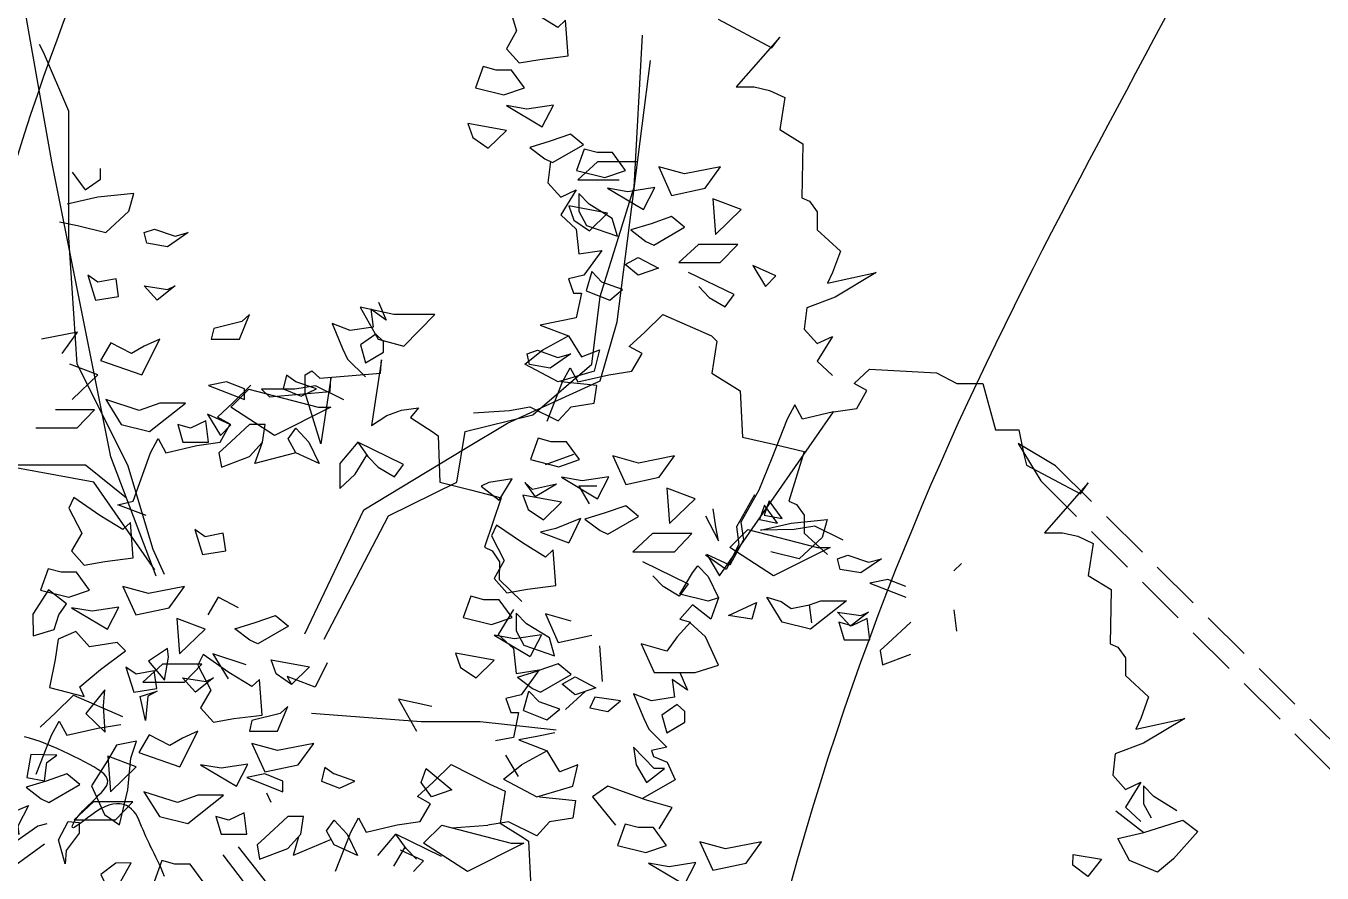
# Model space of a CAD drawing. Header units: metres. Extents: x 10 to 239, y 2 to 253.
# Drawn here: x 28.38 to 34.52, y 114.84 to 118.85 of the extents above; entities that cross this region are included whole.
import ezdxf

# ---------------------------------------------------------------- set-up
doc = ezdxf.new("R2010")
doc.units = ezdxf.units.M
doc.header["$MEASUREMENT"] = 0
doc.linetypes.add('ACAD_ISO02W100', pattern=[15, 12, -3])
for name, color, linetype in [('1', 7, 'Continuous'), ('1gris', 254, 'Continuous'), ('cot200', 9, 'Continuous')]:
    doc.layers.add(name, color=color, linetype=linetype)
doc.layers.add('bloques ARBOLES', color=7, linetype='Continuous', true_color=0xb8d897)

# ---------------------------------------------------------------- blocks, each defined once
blk = doc.blocks.new('ARB5')
blk.add_lwpolyline([(-2927, -5233), (-2911, -5275), (-2894, -5316), (-2877, -5355), (-2859, -5393), (-2841, -5429), (-2824, -5465), (-2806, -5499), (-2789, -5533), (-2773, -5567), (-2757, -5600), (-2741, -5633), (-2727, -5667), (-2713, -5701), (-2699, -5734), (-2686, -5768), (-2672, -5800), (-2657, -5830), (-2640, -5859), (-2621, -5885), (-2599, -5908), (-2575, -5927), (-2547, -5943), (-2517, -5954), (-2484, -5960), (-2449, -5962), (-2411, -5958), (-2372, -5948), (-2330, -5931), (-2287, -5909), (-2243, -5882), (-2200, -5852), (-2158, -5821), (-2120, -5791), (-2085, -5765), (-2056, -5743), (-2033, -5728), (-2017, -5722), (-2008, -5723), (-2005, -5732), (-2008, -5745), (-2017, -5764), (-2029, -5786), (-2046, -5811), (-2066, -5837), (-2088, -5864), (-2113, -5891), (-2139, -5918), (-2166, -5945), (-2194, -5972), (-2221, -5998), (-2248, -6024), (-2273, -6050), (-2297, -6074), (-2318, -6098), (-2336, -6121), (-2350, -6143), (-2358, -6166), (-2360, -6188), (-2356, -6211), (-2344, -6234), (-2324, -6257), (-2297, -6281), (-2263, -6305), (-2223, -6329), (-2178, -6354), (-2129, -6380), (-2077, -6406), (-2023, -6432), (-1968, -6459), (-1911, -6486), (-1855, -6512), (-1798, -6537), (-1741, -6560), (-1686, -6582), (-1632, -6601), (-1579, -6616), (-1529, -6629)])
blk = doc.blocks.new('ARBOL22')
for points in [[(-0.0949, 0.3639), (-0.2008, 0.6417), (-0.3384, 1.3293), (-0.3973, 1.6633), (-0.3973, 1.9973)], [(0.8453, 1.8594), (0.8394, 1.9008), (0.794, 1.8588), (0.764, 1.7842), (0.722, 1.7097), (0.7444, 1.6342), (0.7205, 1.5928), (0.7505, 1.5596), (0.7984, 1.568), (0.8643, 1.5762), (0.8582, 1.6591), (0.8402, 1.6424), (0.7864, 1.6755)], [(1.2136, 1.6613), (1.3393, 1.5951), (1.3574, 1.62), (1.2555, 1.504), (1.2975, 1.504), (1.3334, 1.4958), (1.3693, 1.4791), (1.3574, 1.4047), (1.4113, 1.3714), (1.4085, 1.2454), (1.4267, 1.2372), (1.4446, 1.2123), (1.4446, 1.171), (1.4985, 1.1212), (1.4805, 1.0715), (1.4685, 1.0466), (1.5823, 1.0715), (1.4864, 1.0135), (1.4206, 0.9886), (1.4146, 0.9391), (1.4446, 0.906), (1.4805, 0.9224), (1.4446, 0.8645), (1.4805, 0.8314)], [(-0.0758, 0.3679), (-0.1025, 0.4256), (-0.1615, 0.6221), (-0.2794, 0.8578), (-0.299, 1.1525), (-0.299, 1.4472), (-0.358, 1.5847), (-0.3671, 1.6028)], [(0.2961, 0.2167), (0.4461, 0.5042), (0.6051, 0.5828), (0.6248, 0.7006), (0.782, 0.7399), (0.9196, 0.8578), (0.9393, 1.015), (1.0179, 1.2704), (1.0375, 1.624)], [(0.2513, 0.2291), (0.3889, 0.5182), (0.6248, 0.6613), (0.7231, 0.7203), (0.9393, 0.8185), (0.9786, 0.956), (1.0565, 1.565)], [(0.8234, 1.3299), (0.8175, 1.2803), (0.8475, 1.2472), (0.8834, 1.2637), (0.8475, 1.2057), (0.8834, 1.1726), (0.8893, 1.1146), (0.9432, 1.1229), (0.9013, 1.0649), (0.8654, 1.0567), (0.8773, 1.0235), (0.8954, 1.0235), (0.8834, 0.9656), (0.8414, 0.9573), (0.7996, 0.9489), (0.8654, 0.9241), (0.8954, 0.8745), (0.9372, 0.891), (0.9252, 0.8414), (0.8414, 0.8165), (0.7636, 0.8578), (0.8055, 0.891), (0.8654, 0.9241)], [(1.0241, 1.3291), (0.9326, 1.3291), (0.887, 1.287), (0.9835, 1.287)], [(-0.2907, 1.3052), (-0.2607, 1.2637)], [(-0.2248, 1.2886), (-0.2248, 1.3134)], [(-0.2607, 1.2637), (-0.2248, 1.2886)], [(-0.2307, 1.2472), (-0.3025, 1.2306)], [(-0.1469, 1.2555), (-0.2307, 1.2472)], [(-0.1589, 1.214), (-0.1469, 1.2555)], [(-0.2127, 1.1644), (-0.1589, 1.214)], [(-0.3206, 1.1892), (-0.2786, 1.1808)], [(-0.2786, 1.1808), (-0.2127, 1.1644)], [(-0.1641, 0.5456), (-0.2597, 0.6221), (-0.4563, 0.6221), (-0.5546, 0.7989), (-0.6332, 1.0346), (-0.6725, 1.1721)], [(-0.1228, 1.1644), (-0.0989, 1.1726)], [(-0.1169, 1.1395), (-0.1228, 1.1644)], [(-0.0989, 1.1726), (-0.051, 1.156)], [(-0.021, 1.1644), (-0.069, 1.1313)], [(-0.051, 1.156), (-0.021, 1.1644)], [(-0.069, 1.1313), (-0.1169, 1.1395)], [(1.3483, 1.0632), (1.2944, 1.0879), (1.3244, 1.0383)], [(-0.2307, 1.0484), (-0.2547, 1.0649)], [(-0.2547, 1.0649), (-0.2366, 1.0069)], [(1.1686, 1.0383), (1.1926, 1.0134), (1.2304, 0.991), (1.2511, 1.0198), (1.1447, 1.0714)], [(1.3244, 1.0383), (1.3483, 1.0632)], [(-0.0985, 0.3784), (-0.2401, 0.5828), (-0.4563, 0.6221), (-0.6332, 0.8382), (-0.7511, 1.0543)], [(-0.1887, 1.0567), (-0.2307, 1.0484)], [(-0.1828, 1.0153), (-0.1887, 1.0567)], [(-0.1228, 1.04), (-0.069, 1.0318)], [(-0.093, 1.0069), (-0.1228, 1.04)], [(-0.051, 1.04), (-0.093, 1.0069)], [(-0.069, 1.0318), (-0.051, 1.04)], [(-0.2366, 1.0069), (-0.1828, 1.0153)], [(0.4226, 1.002), (0.4405, 0.9606), (0.4046, 0.9855), (0.4105, 0.944), (0.3567, 0.9358), (0.3148, 0.9522), (0.3387, 0.8942), (0.3507, 0.8695), (0.3926, 0.828)], [(0.8154, 0.7251), (0.8513, 0.8162), (0.8692, 0.8493), (0.8872, 0.8162), (0.959, 0.8328), (1.013, 0.841), (1.0369, 0.8824), (1.0069, 0.899), (1.0428, 0.9321), (1.0848, 0.9736), (1.1987, 0.9239), (1.2109, 0.9113), (1.199, 0.8369), (1.2529, 0.8036), (1.2649, 0.7953), (1.2708, 0.6876), (1.3426, 0.6712), (1.4146, 0.6545), (1.3785, 0.5386), (1.3967, 0.5303), (1.4146, 0.5055), (1.4146, 0.4641), (1.4685, 0.4144)], [(-0.2786, 0.9325), (-0.3625, 0.9158)], [(-0.3145, 0.8827), (-0.2786, 0.9325)], [(-0.2007, 0.9076), (-0.2248, 0.8661)], [(-0.1528, 0.8827), (-0.2007, 0.9076)], [(-0.1289, 0.833), (-0.0869, 0.9158)], [(-0.0869, 0.9158), (-0.1228, 0.8994)], [(-0.1228, 0.8994), (-0.1528, 0.8827)], [(-0.2307, 0.833), (-0.2966, 0.8578)], [(-0.2248, 0.8661), (-0.1289, 0.833)], [(0.342, 0.7744), (0.2761, 0.8075), (0.2282, 0.7991), (0.1499, 0.7996), (0.1685, 0.7819), (0.31, 0.7942), (0.3118, 0.8249), (0.2887, 0.6723), (0.2518, 0.7912), (0.2518, 0.8325), (0.2676, 0.8423), (0.2862, 0.8247), (0.4277, 0.837), (0.4295, 0.8677), (0.4065, 0.715), (0.4418, 0.7378), (0.4764, 0.7502), (0.5156, 0.7557), (0.4971, 0.7337), (0.5501, 0.6992), (0.5619, 0.6906), (0.5653, 0.5828), (0.6367, 0.5646), (0.7083, 0.5463), (0.6695, 0.4312), (0.6874, 0.4226), (0.7047, 0.3973), (0.7037, 0.3559), (0.7564, 0.3049)], [(1.4826, 0.7465), (1.5366, 0.7547), (1.5605, 0.7961), (1.5305, 0.8127), (1.5664, 0.8458), (1.7222, 0.8376), (1.7701, 0.8127), (1.8301, 0.8127), (1.8599, 0.705), (1.9139, 0.705), (1.9258, 0.647), (1.9319, 0.6221), (2.0576, 0.5559), (2.0757, 0.5808), (1.9737, 0.4648), (2.0157, 0.4648), (2.0516, 0.4566), (2.0875, 0.44), (2.0757, 0.3655), (2.1295, 0.3323), (2.1268, 0.2063), (2.1449, 0.198), (2.1629, 0.1732), (2.1629, 0.1318), (2.2167, 0.0821), (2.1988, 0.0323), (2.1868, 0.0075), (2.3006, 0.0323), (2.2047, -0.0256), (2.1388, -0.0505), (2.1329, -0.1001), (2.1629, -0.1332), (2.1988, -0.1167), (2.1629, -0.1747), (2.1988, -0.2078)], [(-0.2907, 0.775), (-0.2307, 0.833)], [(0.6437, 0.744), (0.7276, 0.7501), (0.7755, 0.7585), (0.8414, 0.7254), (0.8714, 0.7585), (0.9252, 0.7668), (0.9313, 0.8081), (0.8475, 0.8165)], [(-0.1188, 0.5053), (-0.1846, 0.5302), (-0.1487, 0.5386), (-0.1082, 0.6513), (-0.0903, 0.6844), (-0.0723, 0.6513), (-0.0005, 0.6679), (0.0535, 0.6761), (0.0774, 0.7175), (0.0474, 0.7341), (0.0833, 0.7672), (0.1253, 0.8087)], [(-0.1348, 0.7501), (-0.2127, 0.775)], [(-0.2127, 0.775), (-0.1768, 0.717)], [(-0.0869, 0.7668), (-0.1348, 0.7501)], [(-0.111, 0.7006), (-0.0271, 0.7668)], [(-0.0271, 0.7668), (-0.0869, 0.7668)], [(-0.2386, 0.7516), (-0.33, 0.7516)], [(-0.2791, 0.7094), (-0.2386, 0.7516)], [(0.0208, 0.7254), (-0.0151, 0.7088)], [(0.0269, 0.6757), (0.0208, 0.7254)], [(-0.3756, 0.7094), (-0.2791, 0.7094)], [(-0.1768, 0.717), (-0.111, 0.7006)], [(-0.0451, 0.717), (-0.0331, 0.6757)], [(-0.0151, 0.7088), (-0.0451, 0.717)], [(0.2305, 0.6508), (0.2125, 0.6839), (0.2305, 0.7088), (0.2605, 0.6757), (0.2843, 0.6259), (0.2305, 0.6508), (0.1346, 0.6259), (0.1526, 0.6757), (0.1587, 0.717), (0.1226, 0.717), (0.0687, 0.6674), (0.0508, 0.6508), (0.0567, 0.6177), (0.1226, 0.6426), (0.1526, 0.6757)], [(-0.0331, 0.6757), (0.0269, 0.6757)], [(0.3743, 0.6757), (0.3982, 0.6426), (0.4222, 0.6177), (0.4599, 0.5953), (0.4807, 0.6241), (0.3743, 0.6757), (0.3323, 0.6259), (0.3323, 0.568), (0.3682, 0.6011), (0.3952, 0.6457)], [(0.8117, 0.6235), (0.8775, 0.6483)], [(0.6799, 0.5819), (0.6619, 0.5737)], [(0.6619, 0.5737), (0.7039, 0.5406)], [(0.7339, 0.5903), (0.6799, 0.5819)], [(0.7039, 0.5406), (0.7339, 0.5903)], [(0.7817, 0.5655), (0.7637, 0.5819)], [(0.7637, 0.5819), (0.7878, 0.5488)], [(0.8374, 0.5782), (0.7817, 0.5655)], [(0.8374, 0.5782), (0.7878, 0.5488)], [(0.9316, 0.5737), (0.8896, 0.5737)], [(0.8896, 0.5737), (0.9135, 0.5324)], [(1.2983, 0.5535), (1.2563, 0.479), (1.2624, 0.4375), (1.2324, 0.3795), (1.1844, 0.4128)], [(1.2083, 0.479), (1.2024, 0.5204)], [(0.893, 0.4981), (0.8357, 0.4744)], [(0.893, 0.4981), (0.8657, 0.4411)], [(1.1844, 0.5039), (1.2144, 0.4459)], [(1.5048, 0.4474), (1.4389, 0.4805), (1.391, 0.4721), (1.3125, 0.4705), (1.3843, 0.4871), (1.4681, 0.4954), (1.4561, 0.4539), (1.4023, 0.4043), (1.3364, 0.4207)], [(0.6978, 0.4826), (0.686, 0.4578)], [(0.686, 0.4578), (0.7158, 0.3998)], [(0.7578, 0.4411), (0.6978, 0.4826)], [(0.8357, 0.4744), (0.7998, 0.466)], [(0.7998, 0.466), (0.8657, 0.4411)], [(1.2144, 0.4459), (1.2083, 0.479)], [(0.8117, 0.408), (0.7578, 0.4411)], [(0.8296, 0.4247), (0.8117, 0.408)], [(0.8357, 0.3418), (0.8296, 0.4247)], [(0.7158, 0.3998), (0.6919, 0.3584)], [(1.0377, 0.3976), (1.1441, 0.3461), (1.1234, 0.3172), (1.0856, 0.3396), (1.0616, 0.3645)], [(1.781, 0.3928), (1.763, 0.3763)], [(1.1665, 0.3879), (1.1904, 0.3631), (1.2144, 0.3133), (1.1904, 0.3051), (1.1245, 0.3216), (1.1545, 0.3713)], [(1.1545, 0.3713), (1.1665, 0.3879)], [(0.6919, 0.3584), (0.7219, 0.3252)], [(0.7219, 0.3252), (0.7698, 0.3336)], [(0.7698, 0.3336), (0.8357, 0.3418)], [(1.6508, 0.3392), (1.6088, 0.3559), (1.567, 0.3475), (1.6508, 0.3144)], [(0.0968, 0.29), (0.0489, 0.3149), (0.0249, 0.2734)], [(0.6381, 0.3169), (0.6201, 0.2672)], [(0.668, 0.3087), (0.6381, 0.3169)], [(0.7039, 0.3087), (0.668, 0.3087)], [(0.7339, 0.2672), (0.7039, 0.3087)], [(1.2144, 0.3133), (1.1965, 0.2636), (1.1545, 0.2969), (1.1245, 0.2636), (1.1497, 0.2567), (1.1186, 0.2222), (1.0945, 0.1891), (1.0347, 0.2056), (1.0647, 0.1394), (1.1604, 0.1394), (1.2144, 0.156), (1.1844, 0.2222), (1.1485, 0.2553)], [(1.4322, 0.2552), (1.4263, 0.2966), (1.4532, 0.3061), (1.513, 0.3061), (1.4291, 0.2399), (1.3633, 0.2564), (1.3274, 0.3144), (1.3603, 0.3048), (1.3843, 0.2883), (1.4263, 0.2966)], [(0.7371, 0.286), (0.7012, 0.228)], [(0.743, 0.2777), (0.743, 0.2362)], [(0.7671, 0.2529), (0.743, 0.2777)], [(0.8117, 0.2756), (0.8416, 0.2092)], [(0.8716, 0.259), (0.8117, 0.2756)], [(1.763, 0.2852), (1.769, 0.2355)], [(0.6201, 0.2672), (0.686, 0.2507)], [(0.686, 0.2507), (0.7339, 0.2672)], [(0.8209, 0.2198), (0.7671, 0.2529)], [(1.6627, 0.2564), (1.6088, 0.2068), (1.5909, 0.1902), (1.5968, 0.1571), (1.6627, 0.1819)], [(0.7398, 0.2176), (0.6919, 0.2258)], [(0.6919, 0.2258), (0.7758, 0.1761)], [(0.7012, 0.228), (0.7371, 0.1949)], [(0.8021, 0.2272), (0.7398, 0.2176)], [(0.743, 0.2362), (0.761, 0.2031)], [(0.8021, 0.2272), (0.7758, 0.1761)], [(0.833, 0.1782), (0.8209, 0.2198)], [(0.8416, 0.2092), (0.9195, 0.2258)], [(0.1148, 0.1574), (0.0369, 0.1823), (0.0728, 0.1243)], [(0.6919, 0.1679), (0.6022, 0.1845)], [(0.6022, 0.1845), (0.614, 0.1512)], [(0.7371, 0.1949), (0.743, 0.1369)], [(0.761, 0.2031), (0.833, 0.1782)], [(0.9375, 0.201), (0.9434, 0.1181)], [(0.3029, 0.1617), (0.2755, 0.1047), (0.2096, 0.1296), (0.2203, 0.111), (0.1844, 0.1357), (0.1725, 0.169), (0.2623, 0.1523), (0.2203, 0.111)], [(0.614, 0.1512), (0.6499, 0.1265)], [(0.6499, 0.1265), (0.6919, 0.1679)], [(0.8416, 0.1596), (0.7937, 0.143)], [(0.8716, 0.1348), (0.8416, 0.1596)], [(0.743, 0.1369), (0.7969, 0.1451)], [(0.7466, 0.1285), (0.7937, 0.143)], [(0.7466, 0.1285), (0.7817, 0.1017)], [(0.7969, 0.1451), (0.7551, 0.0872)], [(0.7998, 0.0933), (0.8716, 0.1348)], [(0.8509, 0.112), (0.8809, 0.1287)], [(0.8809, 0.1287), (0.9288, 0.1038)], [(1.1245, 0.1394), (1.1424, 0.098), (1.1065, 0.1229), (1.1125, 0.0814), (1.0586, 0.0732), (1.0168, 0.0896), (1.0407, 0.0317), (1.0527, 0.007), (1.0945, -0.0345), (1.0586, -0.0428), (1.0635, -0.0563), (1.095, -0.0701), (1.1136, -0.1106), (1.0364, -0.1553)], [(0.7602, 0.0509), (0.773, 0.0956)], [(0.7969, 0.0707), (0.773, 0.0956)], [(0.7817, 0.1017), (0.7998, 0.0933)], [(0.8809, 0.0872), (0.8509, 0.112)], [(0.9041, 0.0947), (0.8584, 0.0526)], [(0.9288, 0.1038), (0.8809, 0.0872)], [(-0.3653, 0.0117), (-0.3294, 0.0448), (-0.2874, 0.0863), (-0.1736, 0.0366)], [(0.4693, 0.0769), (0.5113, 0.0023)], [(0.5472, 0.0602), (0.4693, 0.0769)], [(0.7551, 0.0872), (0.7192, 0.0789)], [(0.7192, 0.0789), (0.731, 0.0458)], [(0.8448, 0.0541), (0.7969, 0.0707)], [(0.8368, 0.0045), (0.6599, 0.0241), (0.5223, 0.0241), (0.2667, 0.0438)], [(0.731, 0.0458), (0.7491, 0.0458)], [(0.7491, 0.0458), (0.7371, -0.0122)], [(0.7602, 0.0509), (0.815, 0.0292)], [(0.815, 0.0292), (0.8448, 0.0541)], [(-0.3749, -0.098), (-0.339, -0.007), (-0.3211, 0.0261)], [(-0.3211, 0.0261), (-0.3031, -0.007)], [(-0.3031, -0.007), (-0.2313, 0.0097)], [(-0.2313, 0.0097), (-0.1773, 0.0179)], [(0.7371, -0.0122), (0.6951, -0.0204)], [(0.7914, -0.0097), (0.7496, -0.0181)], [(0.7496, -0.0181), (0.8155, -0.043)], [(0.8334, -0.0015), (0.7914, -0.0097)], [(0.7491, -0.1032), (0.7192, -0.0537)], [(0.8155, -0.043), (0.7555, -0.0761)], [(0.8454, -0.0925), (0.8155, -0.043)], [(0.2974, -0.0817), (0.2896, -0.1137)], [(0.2974, -0.0817), (0.3196, -0.097)], [(0.3224, -0.3238), (0.3583, -0.2327), (0.3762, -0.1996), (0.3942, -0.2327), (0.466, -0.2161), (0.52, -0.2078), (0.5439, -0.1665), (0.5139, -0.1499), (0.5498, -0.1167), (0.5918, -0.0752), (0.682, -0.1209), (0.7179, -0.1376), (0.706, -0.212), (0.7599, -0.2453), (0.7719, -0.2535), (0.7778, -0.3612), (0.8496, -0.3777), (0.9216, -0.3943), (0.8855, -0.5103), (0.9037, -0.5185), (0.9216, -0.5434), (0.9216, -0.5847), (0.9755, -0.6345)], [(0.5219, -0.1174), (0.534, -0.0843)], [(0.534, -0.0843), (0.5938, -0.1341)], [(0.7137, -0.1092), (0.7555, -0.0761)], [(0.8873, -0.0761), (0.8454, -0.0925)], [(0.8752, -0.1257), (0.8873, -0.0761)], [(0.2896, -0.1137), (0.3316, -0.1302)], [(0.3675, -0.1137), (0.3196, -0.097)], [(0.3316, -0.1302), (0.3675, -0.1137)], [(0.5458, -0.1505), (0.5219, -0.1174)], [(0.7137, -0.1092), (0.7914, -0.1505)], [(0.1727, -0.1638), (0.1623, -0.1417)], [(0.5938, -0.1341), (0.5458, -0.1505)], [(0.7914, -0.1505), (0.8752, -0.1257)], [(0.7975, -0.1505), (0.8813, -0.1589)], [(1.0766, -0.2249), (1.1065, -0.1754), (1.0466, -0.1587), (0.9568, -0.1256), (0.9209, -0.1505), (0.9748, -0.2167)], [(2.2826, -0.1829), (2.2288, -0.1498), (2.2047, -0.125), (2.2047, -0.1665), (2.2227, -0.1996)], [(0.8813, -0.1589), (0.8752, -0.2003)], [(0.3017, -0.2296), (0.3196, -0.2048)], [(0.3196, -0.2048), (0.3496, -0.2379)], [(0.7255, -0.2085), (0.6776, -0.2169)], [(0.7914, -0.2416), (0.7255, -0.2085)], [(0.8214, -0.2085), (0.7914, -0.2416)], [(0.8752, -0.2003), (0.8214, -0.2085)], [(2.1404, -0.1829), (2.2052, -0.2339)], [(-0.3497, -0.2135), (-0.3706, -0.2193), (-0.5363, -0.3345), (-0.5603, -0.4025), (-0.8832, -0.5386), (-1.0617, -0.6423), (-1.205, -0.6077), (-1.4148, -0.6158)], [(0.3196, -0.2627), (0.3017, -0.2296)], [(0.3496, -0.2379), (0.3735, -0.2876)], [(0.4214, -0.2876), (0.4634, -0.2379)], [(0.5698, -0.2894), (0.4634, -0.2379)], [(0.4873, -0.271), (0.4634, -0.2379)], [(0.5279, -0.2582), (0.5699, -0.2169)], [(0.5699, -0.2169), (0.7316, -0.2582)], [(0.5938, -0.223), (0.6776, -0.2169)], [(-0.3553, -0.2607), (-0.5919, -0.433), (-1.0999, -0.6914), (-1.4181, -0.5798)], [(0.0955, -0.2667), (0.3885, -0.6389), (0.7185, -0.7382), (1.0902, -0.6989), (1.7287, -0.836)], [(0.2364, -0.2438), (0.2238, -0.2876)], [(0.3125, -0.2497), (0.2238, -0.2876)], [(0.3735, -0.2876), (0.3196, -0.2627)], [(0.4843, -0.2679), (0.4573, -0.3125)], [(0.5113, -0.2959), (0.4873, -0.271)], [(0.6297, -0.3245), (0.5279, -0.2582)], [(0.7614, -0.2582), (0.6297, -0.3245)], [(0.7316, -0.2582), (0.7614, -0.2582)], [(0.0601, -0.2856), (0.1301, -0.3773), (0.2543, -0.5256), (0.3747, -0.669), (0.5514, -0.7291), (0.9606, -0.7594), (1.1512, -1.2067), (1.2148, -1.3558), (1.3427, -1.5344)], [(0.5279, -0.2996), (0.474, -0.2749)], [(0.504, -0.3245), (0.5279, -0.2996)]]:
    blk.add_lwpolyline(points)
for points in [[(0.6666, 1.5513), (0.6487, 1.5016), (0.7146, 1.4851), (0.7625, 1.5016), (0.7325, 1.5431), (0.6966, 1.5431)], [(0.7205, 1.4603), (0.8043, 1.4105), (0.8307, 1.4616), (0.7684, 1.452)], [(0.6785, 1.3609), (0.7205, 1.4023), (0.6307, 1.4189), (0.6426, 1.3856)], [(0.8103, 1.3361), (0.8284, 1.3277), (0.9002, 1.3692), (0.8702, 1.394), (0.8223, 1.3774), (0.7752, 1.3629)], [(0.9679, 1.3506), (0.932, 1.3506), (0.902, 1.3588), (0.8841, 1.3091), (0.95, 1.2926), (0.9979, 1.3091)], [(1.2194, 1.3175), (1.1356, 1.3009), (1.0757, 1.3175), (1.1056, 1.2511), (1.1835, 1.2677)], [(1.0661, 1.2691), (1.0038, 1.2595), (0.9559, 1.2677), (1.0397, 1.218)], [(0.9793, 1.156), (0.9672, 1.1975), (0.9134, 1.2306), (0.8893, 1.2555), (0.8893, 1.214), (0.9073, 1.1808)], [(1.2674, 1.218), (1.2015, 1.2429), (1.2074, 1.16)], [(0.9139, 1.1684), (0.9559, 1.2098), (0.8661, 1.2264), (0.878, 1.1931)], [(1.0638, 1.1352), (1.1356, 1.1767), (1.1056, 1.2015), (1.0577, 1.1849), (1.0106, 1.1704), (1.0457, 1.1436)], [(1.1681, 1.1366), (1.1224, 1.0945), (1.2189, 1.0945), (1.2595, 1.1366)], [(1.0272, 1.1064), (1.0751, 1.0815), (1.0272, 1.0649), (0.9972, 1.0898)], [(0.9432, 1.0484), (0.9193, 1.0733), (0.9064, 1.0287), (0.9613, 1.0069), (0.9911, 1.0318)], [(0.1046, 0.9573), (0.0388, 0.9407), (0.0328, 0.9158), (0.0987, 0.9158), (0.1226, 0.9738)], [(0.4222, 0.9158), (0.482, 0.8994), (0.554, 0.9738), (0.4581, 0.9738), (0.3802, 0.9904)], [(0.4166, 0.9275), (0.3807, 0.9026), (0.3926, 0.8611), (0.4346, 0.886), (0.4346, 0.9109)], [(0.7927, 0.8901), (0.8407, 0.8734), (0.8706, 0.8818), (0.8227, 0.8487), (0.7748, 0.857), (0.7689, 0.8818)], [(0.0687, 0.8165), (0.0269, 0.8081), (0.1107, 0.775), (0.1107, 0.7999)], [(0.2005, 0.7999), (0.2425, 0.7834), (0.2784, 0.7999), (0.2305, 0.8165), (0.2082, 0.8318)], [(0.2822, 0.7578), (0.312, 0.7578), (0.1802, 0.6916), (0.0785, 0.7578), (0.1205, 0.7991)], [(1.4826, 0.7465), (1.4107, 0.7299), (1.3928, 0.763), (1.3748, 0.7299), (1.3389, 0.6388), (1.309, 0.5642), (1.267, 0.4897), (1.2731, 0.4482), (1.2413, 0.3894), (1.1874, 0.4141), (1.2174, 0.3645)], [(0.0785, 0.7165), (0.0246, 0.7412), (0.0546, 0.6916)], [(0.7771, 0.6353), (0.843, 0.6188), (0.8909, 0.6353), (0.8609, 0.6768), (0.825, 0.6768), (0.795, 0.685)], [(0.9986, 0.5773), (1.0765, 0.594), (1.1124, 0.6437), (1.0286, 0.6271), (0.9686, 0.6437)], [(0.9327, 0.5442), (0.9591, 0.5953), (0.8968, 0.5857), (0.8489, 0.594)], [(-0.2686, 0.464), (-0.2925, 0.4226), (-0.2626, 0.3893), (-0.2146, 0.3977), (-0.1487, 0.406), (-0.1548, 0.4888), (-0.1728, 0.4722), (-0.2266, 0.5053), (-0.2866, 0.5468), (-0.2985, 0.5219)], [(0.8069, 0.4946), (0.8489, 0.536), (0.7591, 0.5526), (0.771, 0.5193)], [(1.1004, 0.4862), (1.1604, 0.5442), (1.0945, 0.5691)], [(0.9387, 0.4698), (0.9568, 0.4614), (1.0286, 0.5029), (0.9986, 0.5277), (0.9507, 0.5111), (0.9036, 0.4966)], [(1.3221, 0.5288), (1.3103, 0.4955), (1.3521, 0.4873)], [(1.3328, 0.5395), (1.321, 0.5062), (1.3628, 0.498)], [(0.0609, 0.464), (0.0189, 0.4557), (-0.0051, 0.4722), (0.013, 0.4142), (0.0669, 0.4226)], [(1.1119, 0.4207), (1.1525, 0.4628), (1.061, 0.4628), (1.0154, 0.4207)], [(1.3431, 0.3645), (1.2413, 0.4307), (1.2833, 0.4721), (1.445, 0.4307), (1.4748, 0.4307)], [(1.4981, 0.3794), (1.4922, 0.4043), (1.5161, 0.4125), (1.564, 0.3959), (1.594, 0.4043), (1.5461, 0.3712)], [(-0.3464, 0.3811), (-0.3643, 0.3314), (-0.2985, 0.3149), (-0.2505, 0.3314), (-0.2805, 0.3729), (-0.3164, 0.3729)], [(-0.382, 0.2243), (-0.3331, 0.2395), (-0.3217, 0.2735), (-0.3043, 0.2993), (-0.3457, 0.3321), (-0.3823, 0.2749)], [(-0.0649, 0.29), (-0.029, 0.3398), (-0.1128, 0.3231), (-0.1728, 0.3398), (-0.1428, 0.2734)], [(1.3034, 0.302), (1.2922, 0.2636), (1.2383, 0.272)], [(-0.1823, 0.2913), (-0.2446, 0.2818), (-0.2925, 0.29), (-0.2087, 0.2403)], [(0.2131, 0.2475), (0.1413, 0.206), (0.1232, 0.2144), (0.0881, 0.2412), (0.1352, 0.2557), (0.1831, 0.2723)], [(1.522, 0.2468), (1.4922, 0.2799), (1.5461, 0.2717), (1.564, 0.2799)], [(-0.041, 0.1823), (0.0189, 0.2403), (-0.0469, 0.2651)], [(1.495, 0.2564), (1.5071, 0.215), (1.567, 0.215), (1.5609, 0.2648), (1.525, 0.2482)], [(-0.1663, 0.1898), (-0.1861, 0.209), (-0.2505, 0.1992), (-0.2821, 0.235), (-0.3232, 0.2172), (-0.3305, 0.1691), (-0.3437, 0.104), (-0.2632, 0.0834), (-0.2733, 0.1057), (-0.2247, 0.1462)], [(-0.0757, 0.1213), (-0.0664, 0.1752), (-0.0685, 0.1949), (-0.1133, 0.1656)], [(-0.1656, 0.1513), (-0.1475, 0.0934), (-0.0936, 0.1018), (-0.0996, 0.1431), (-0.1416, 0.1349)], [(-0.0295, 0.1167), (0.011, 0.1589), (-0.0804, 0.1589), (-0.126, 0.1167)], [(0.0022, 0.156), (0.032, 0.098), (0.0081, 0.0567), (0.0381, 0.0234), (0.086, 0.0318), (0.1519, 0.0401), (0.1458, 0.1229), (0.1279, 0.1063), (0.074, 0.1394), (0.0141, 0.1809)], [(0.0202, 0.1182), (0.0381, 0.1265), (-0.0039, 0.0934), (-0.0337, 0.1265)], [(-0.2138, -0.0001), (-0.218, 0.0618), (-0.2145, 0.0985), (-0.2591, 0.044)], [(-0.1144, 0.084), (-0.1202, 0.0272), (-0.1322, 0.0835), (-0.0931, 0.0957)], [(0.9568, 0.0483), (0.9868, 0.0732), (0.9268, 0.0814), (0.9148, 0.0565)], [(1.1365, 0.0483), (1.1186, 0.0649), (1.0827, 0.0401), (1.0945, -0.0014), (1.1365, 0.0234)], [(0.122, 0.0023), (0.1878, 0.0023), (0.2117, 0.0602), (0.1938, 0.0438), (0.1279, 0.0271)], [(-0.0398, -0.0806), (0.0022, 0.0023), (-0.0337, -0.0142), (-0.0637, -0.0308), (-0.1116, -0.006), (-0.1356, -0.0475)], [(-0.1878, -0.0304), (-0.2091, -0.0675), (-0.2457, -0.1247), (-0.2159, -0.1916), (-0.1804, -0.2162), (-0.1615, -0.1341), (-0.1544, -0.0607), (-0.141, -0.0209)], [(0.1579, -0.0925), (0.2358, -0.0759), (0.2717, -0.0262), (0.1878, -0.0428), (0.1279, -0.0262)], [(-0.3499, -0.0708), (-0.3267, -0.0532), (-0.3874, -0.0519), (-0.3966, -0.1057), (-0.3555, -0.1132)], [(-0.2015, -0.1386), (-0.1416, -0.0806), (-0.2075, -0.0557)], [(1.0647, -0.0843), (1.0168, -0.0345), (1.0227, -0.0759), (1.0466, -0.1174), (1.0886, -0.0843)], [(0.092, -0.1256), (0.1183, -0.0746), (0.0561, -0.0841), (0.0081, -0.0759)], [(-0.3633, -0.155), (-0.3452, -0.1634), (-0.2733, -0.1219), (-0.3033, -0.097), (-0.3512, -0.1137), (-0.3984, -0.1282)], [(0.1999, -0.1386), (0.1999, -0.1137), (0.1579, -0.097), (0.116, -0.1054)], [(-0.1236, -0.1386), (-0.0877, -0.1965), (-0.0218, -0.213), (0.062, -0.1468), (0.0022, -0.1468), (-0.0457, -0.1634)], [(-0.4172, -0.2188), (-0.4151, -0.2384), (-0.4331, -0.1881), (-0.3923, -0.1704)], [(-0.19, -0.2041), (-0.1495, -0.1619), (-0.2409, -0.1619), (-0.2865, -0.2041)], [(-0.2744, -0.21), (-0.2742, -0.2352), (-0.3052, -0.2754), (-0.3068, -0.3065), (-0.3229, -0.2505), (-0.2998, -0.2077)], [(0.074, -0.2048), (0.0441, -0.1965), (0.0561, -0.2379), (0.116, -0.2379), (0.1099, -0.1881)], [(0.1458, -0.2959), (0.2117, -0.271), (0.2417, -0.2379), (0.2478, -0.1965), (0.2117, -0.1965), (0.1579, -0.2461), (0.1399, -0.2627)], [(2.1446, -0.2479), (2.2052, -0.2339), (2.2963, -0.2048), (2.3311, -0.2313), (2.2744, -0.295), (2.237, -0.3265), (2.1723, -0.2987)], [(0.9976, -0.2141), (0.9796, -0.2638), (1.0455, -0.2803), (1.0934, -0.2638), (1.0635, -0.2223), (1.0276, -0.2223)], [(1.315, -0.2554), (1.2311, -0.2721), (1.1712, -0.2554), (1.2012, -0.3218), (1.2791, -0.3052)], [(-0.0818, -0.2991), (-0.0997, -0.3488), (-0.0338, -0.3653), (0.0141, -0.3488), (-0.0159, -0.3073), (-0.0518, -0.3073)], [(2.041, -0.2846), (2.1065, -0.2958), (2.0747, -0.3359), (2.0399, -0.3095)], [(-0.2239, -0.3315), (-0.1981, -0.3845), (-0.1538, -0.3047), (-0.1891, -0.3053)], [(1.1353, -0.3549), (1.1616, -0.3039), (1.0994, -0.3134), (1.0514, -0.3052)]]:
    blk.add_lwpolyline(points, close=True)
blk = doc.blocks.new('asddsd')
at = {"layer": 'bloques ARBOLES', "xscale": 2.033276188942182, "yscale": 2.033276188942182, "zscale": 2.033276188942182}
blk.add_blockref('ARBOL22', (10.8003, 31.6973), dxfattribs=at)

msp = doc.modelspace()

# ---------------------------------------------------------------- linework, layer by layer
at = {"layer": '1gris', "linetype": 'ACAD_ISO02W100', "ltscale": 0.02}
msp.add_lwpolyline([(35.74262, 113.87728), (36.0955, 114.23151), (35.74127, 114.58438), (35.59398, 114.43654), (33.25608, 116.76553), (33.0791, 116.87126), (33.18551, 116.69469), (35.52341, 114.36569), (35.38839, 114.23016)], close=True, dxfattribs=at)
at = {"layer": 'cot200'}
for points, knots in [([(32.24418, 138.0295), (32.38045, 132.43279), (32.30142, 128.55737), (31.99676, 126.48592), (31.94235, 126.11596), (31.44613, 123.59971), (30.32362, 122.617), (26.33632, 114.98859), (27.64037, 95.3384), (27.86413, 91.96655), (28.18175, 88.1222), (28.59309, 83.80593)], [0.0645062, 0.0645062, 0.0645062, 0.0645062, 0.8582408, 0.8582408, 0.8582408, 1, 2, 2.894986, 2.894986, 2.894986, 3.04856, 3.04856, 3.04856, 3.04856]), ([(35.25237, 138.0295), (36.09416, 133.89959), (36.36141, 130.04111), (35.98667, 126.48592), (35.72567, 124.0097), (34.19689, 117.78965), (29.51355, 113.33589), (32.79467, 95.3384), (33.40088, 92.01326), (34.21909, 88.16887), (35.24903, 83.80593)], [2.7022658, 2.7022658, 2.7022658, 2.7022658, 3.4672107, 3.4672107, 3.4672107, 4, 4.8900774, 4.8900774, 4.8900774, 5.0545247, 5.0545247, 5.0545247, 5.0545247])]:
    msp.add_open_spline(points, degree=3, knots=knots, dxfattribs=at)

# ---------------------------------------------------------------- block references
at = {"layer": '1', "lineweight": 0}
msp.add_blockref('asddsd', (18.38943, 83.80593), dxfattribs=at)
at = {"layer": 'bloques ARBOLES', "xscale": 0.0004740765671158, "yscale": 0.0004740765671158, "zscale": 0.0004740765671158, "rotation": 180}
msp.add_blockref('ARB5', (27.64776, 112.33816), dxfattribs=at)

doc.saveas('drawing.dxf')
